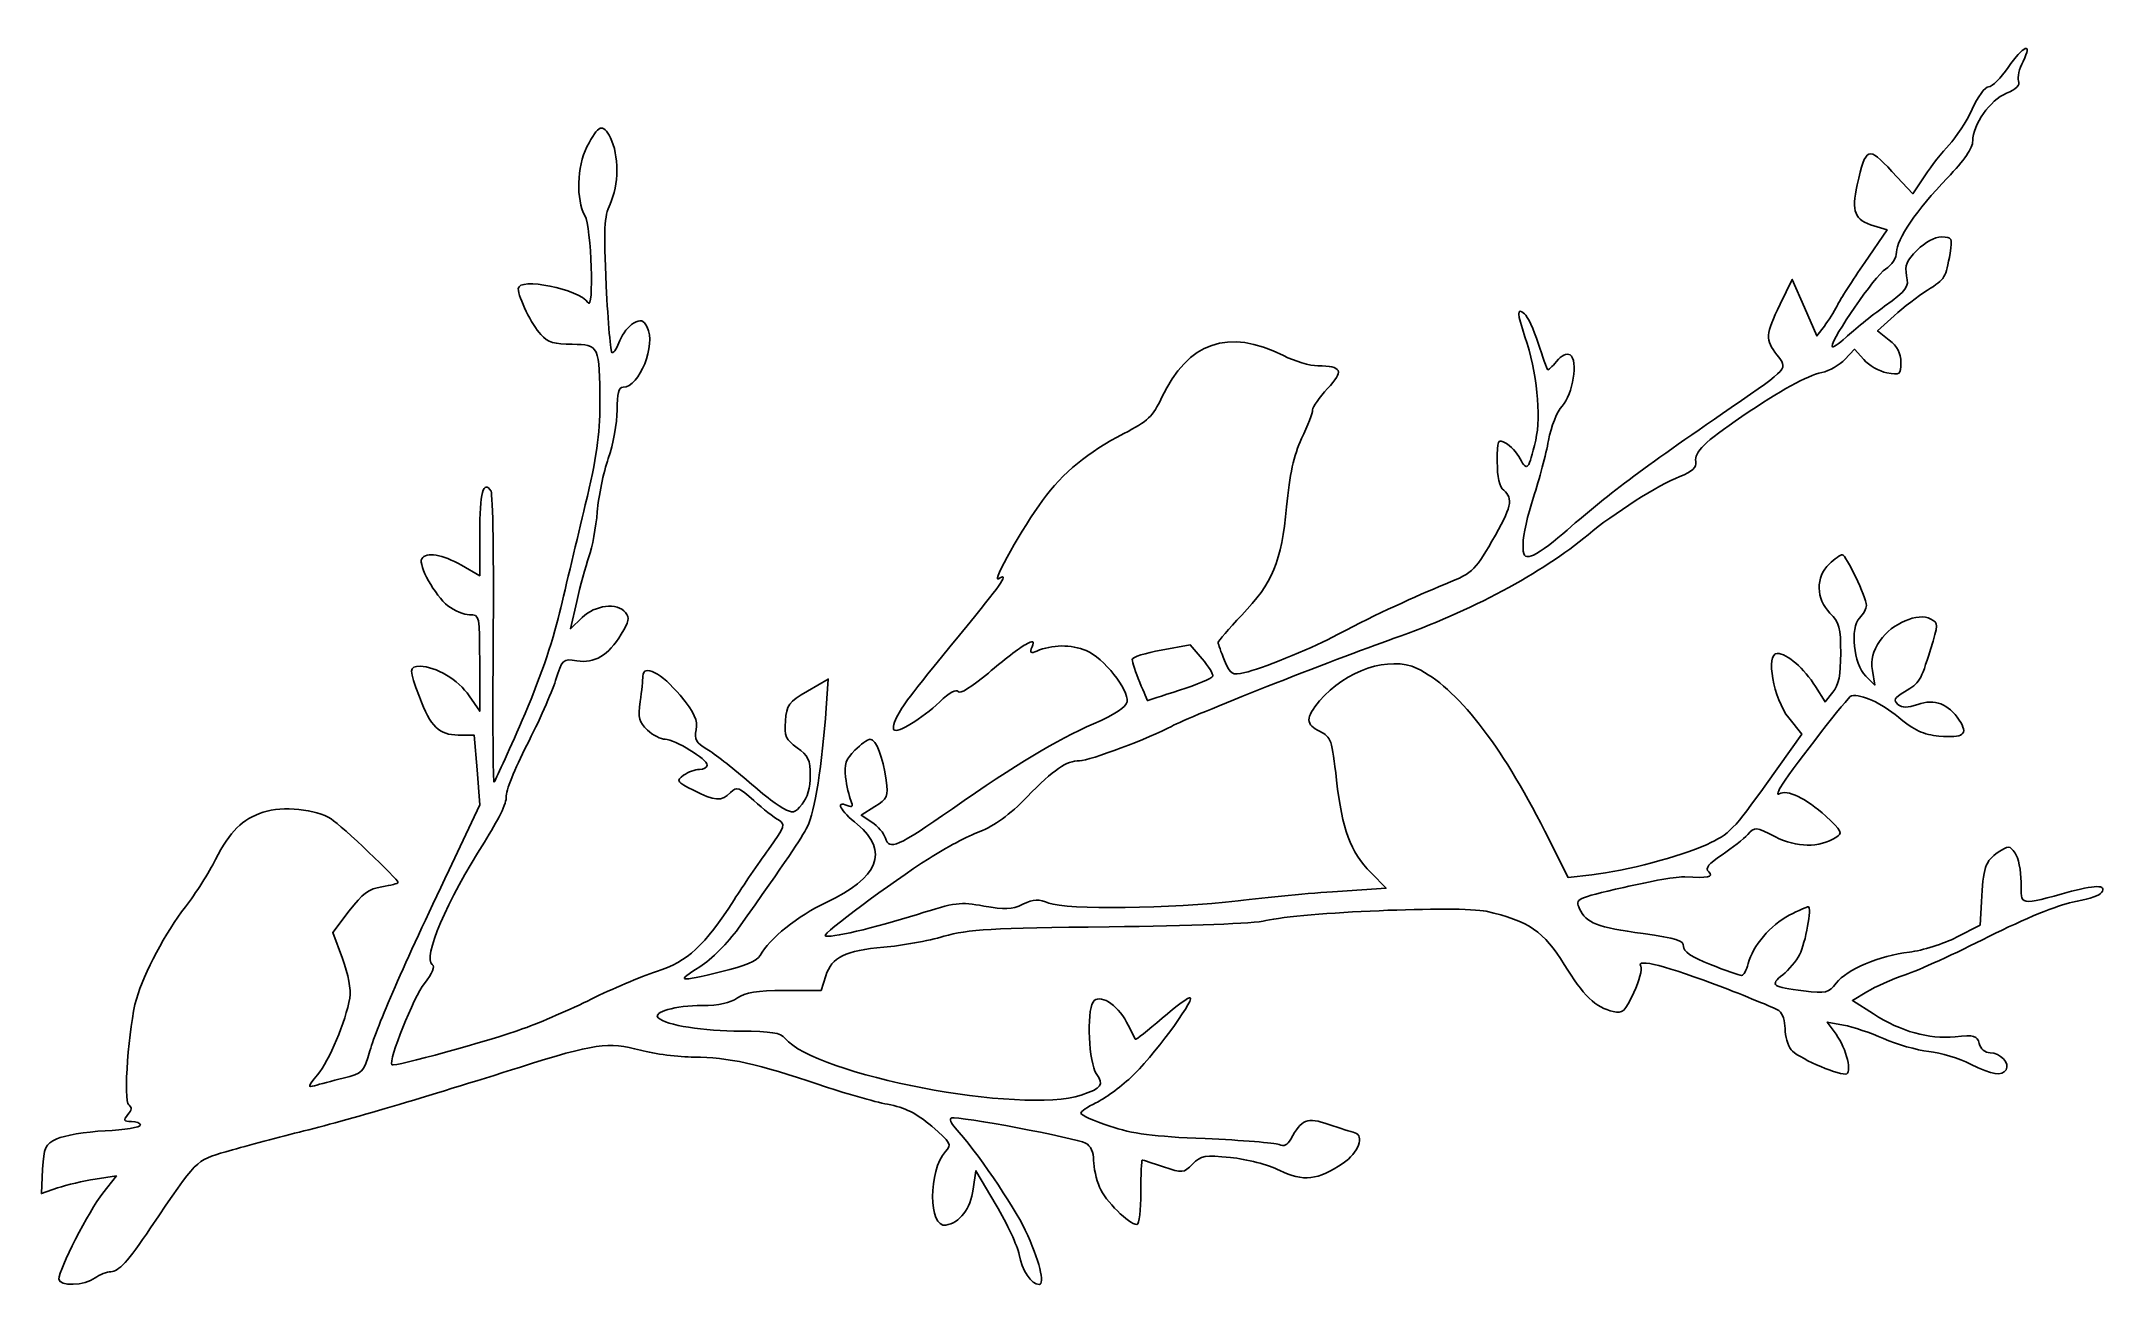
# Model space of a CAD drawing. Extents: x 11 to 138, y 9 to 86.
import ezdxf

# ---------------------------------------------------------------- set-up
doc = ezdxf.new("R2010")
doc.units = 0
doc.layers.get('0').update_dxf_attribs({"linetype": 'CONTINUOUS'})

msp = doc.modelspace()

# ---------------------------------------------------------------- linework, layer by layer
at = {"color": 7}
for points in [[(125.01503, 77.89654), (126.303627, 76.518981), (127.038023, 77.628728)], [(123.343233, 72.281684), (124.717117, 74.285101), (123.906722, 74.530643)], [(118.125941, 69.700717), (118.877136, 71.239832), (119.636342, 69.497128), (120.395548, 67.754421), (120.851668, 68.354885)], [(125.149621, 68.989123), (124.133695, 68.058411), (124.849332, 67.495491)], [(123.278538, 66.290658), (122.711893, 66.933823), (122.120829, 66.304665)], [(36.863409, 53.62167), (37.987888, 52.978741), (37.987888, 55.593618)], [(43.964415, 51.391907), (43.574832, 49.703466), (44.301569, 50.39972)], [(82.506415, 47.859688), (81.77643, 48.710154), (79.990492, 48.394117)], [(37.342585, 45.572786), (37.987888, 44.623138), (37.987888, 47.594975)], [(123.403119, 46.790234), (123.960538, 46.232818), (123.815176, 47.143043)], [(58.18428, 45.858864), (59.462964, 46.608349), (59.337903, 44.817268)], [(120.299948, 46.158073), (120.893557, 45.197596), (121.377181, 45.794848)], [(117.285421, 40.1559), (119.456912, 43.217682), (118.659074, 44.210483)], [(36.103412, 34.853761), (38.006356, 38.852171), (37.826789, 41.005323), (37.647224, 43.158476), (36.667937, 43.158476)], [(62.342175, 38.747115), (61.501417, 38.214784), (62.160002, 37.783262)], [(103.623189, 37.237292), (105.059763, 34.382218), (106.514971, 34.546947)], [(90.85435, 33.522944), (93.846851, 33.710809), (92.917788, 34.66433)], [(29.94629, 32.313557), (28.930036, 30.980957), (29.524116, 29.392401)], [(129.004557, 30.696913), (130.459766, 31.44103), (130.528354, 32.867986)], [(59.311863, 28.313102), (59.021395, 27.415778), (56.772874, 27.415778)], [(123.475496, 27.33907), (122.576643, 26.792076), (123.872371, 25.970185)], [(122.039758, 25.277202), (121.028082, 25.462693), (121.573123, 24.719444)], [(11.980167, 15.246451), (10.975574, 14.901405), (11.054126, 16.393769)], [(14.764687, 14.923982), (15.602763, 15.98214), (14.293763, 15.786817)], [(69.811778, 14.193687), (68.564572, 16.303268), (68.40424, 15.16675)]]:
    msp.add_lwpolyline(points, dxfattribs=at)
for points in [[(81.105703, 45.912341)], [(12.058722, 9.630003)]]:
    msp.add_lwpolyline(points, close=True, dxfattribs=at)
for points in [[(132.179555, 84.301183), (133.110743, 85.654618), (133.731241, 85.907923), (133.093248, 84.674177)], [(130.972883, 83.110558), (131.186007, 83.110558), (131.729012, 83.646339), (132.179555, 84.301183)], [(133.093248, 84.674177), (132.860701, 84.22448), (132.737368, 83.682118), (132.819177, 83.468927)], [(129.952634, 81.721495), (130.300645, 82.48548), (130.759758, 83.110558), (130.972883, 83.110558)], [(132.819177, 83.468927), (132.919264, 83.208105), (132.674426, 82.958676), (132.070705, 82.706426)], [(128.546154, 79.535454), (128.971707, 79.973793), (129.604622, 80.957511), (129.952634, 81.721495)], [(132.070705, 82.706426), (131.067815, 82.287392), (129.996742, 80.772005), (129.996742, 79.772121)], [(44.598691, 79.39898), (45.307049, 80.787479), (45.565573, 80.887188), (46.046411, 79.957348)], [(44.47018, 75.173059), (43.918447, 76.138214), (43.980775, 78.187764), (44.598691, 79.39898)], [(46.046411, 79.957348), (46.577626, 78.930091), (46.567161, 77.014646), (46.024107, 75.875858)], [(122.87763, 77.064737), (123.408308, 79.418476), (123.54252, 79.470707), (125.01503, 77.89654)], [(127.038023, 77.628728), (127.441941, 78.23909), (128.1206, 79.097116), (128.546154, 79.535454)], [(129.996742, 79.772121), (129.996742, 79.332064), (129.481892, 78.58066), (128.429835, 77.485277)], [(123.906722, 74.530643), (122.710932, 74.892953), (122.503271, 75.404315), (122.87763, 77.064737)], [(128.429835, 77.485277), (126.54135, 75.51902), (125.300388, 73.704394), (125.300388, 72.909168)], [(44.655293, 69.804984), (45.049816, 69.184187), (44.867245, 74.478464), (44.47018, 75.173059)], [(46.024107, 75.875858), (45.655055, 75.10195), (45.621292, 74.383664), (45.787381, 70.839798)], [(125.300388, 72.909168), (125.300388, 72.57131), (125.011042, 72.133915), (124.616557, 71.875438)], [(125.923675, 71.461305), (125.797246, 72.093452), (125.920235, 72.394024), (126.571999, 73.04579)], [(126.571999, 73.04579), (127.059087, 73.53288), (127.650007, 73.850142), (128.07015, 73.850142)], [(128.599054, 72.857955), (128.346113, 71.335979), (128.306597, 71.271418), (127.200813, 70.573368)], [(128.07015, 73.850142), (128.7248, 73.850142), (128.754645, 73.794154), (128.599054, 72.857955)], [(40.369138, 70.666644), (40.369138, 71.396802), (44.123311, 70.642091), (44.655293, 69.804984)], [(124.616557, 71.875438), (123.961631, 71.446313), (121.331747, 67.63711), (121.331672, 67.11751)], [(121.638568, 69.616809), (121.820498, 69.980612), (122.587597, 71.179804), (123.343233, 72.281684)], [(124.565566, 69.582572), (125.945307, 70.583658), (126.065854, 70.750417), (125.923675, 71.461305)], [(41.750803, 67.834484), (41.200427, 68.420332), (40.369138, 70.124323), (40.369138, 70.666644)], [(45.787381, 70.839798), (45.893929, 68.566427), (46.061524, 66.706393), (46.159822, 66.706393)], [(127.200813, 70.573368), (126.631417, 70.213924), (125.708378, 69.501012), (125.149621, 68.989123)], [(102.4016, 67.707828), (101.910496, 69.155707), (101.902398, 69.512177), (102.369408, 69.124592)], [(102.369408, 69.124592), (102.563202, 68.963757), (102.946266, 68.145507), (103.22066, 67.306259)], [(117.927766, 66.588796), (117.199148, 67.515084), (117.220148, 67.84485), (118.125941, 69.700717)], [(120.851668, 68.354885), (121.102535, 68.685143), (121.45664, 69.253007), (121.638568, 69.616809)], [(122.191534, 67.675572), (122.664477, 68.120194), (123.73279, 68.978343), (124.565566, 69.582572)], [(43.691691, 67.235559), (42.602052, 67.235559), (42.195647, 67.360969), (41.750803, 67.834484)], [(46.627928, 67.473063), (46.787088, 67.894732), (47.165382, 68.372495), (47.468576, 68.534762)], [(48.306823, 68.293549), (48.87586, 67.230289), (47.824578, 64.589726), (46.832226, 64.589726)], [(47.468576, 68.534762), (47.927572, 68.780409), (48.067868, 68.740039), (48.306823, 68.293549)], [(80.012778, 63.936322), (81.635804, 67.390497), (84.110364, 68.247816), (87.522323, 66.538025)], [(103.063236, 61.333361), (103.415695, 62.836166), (103.134237, 65.547864), (102.4016, 67.707828)], [(121.331672, 67.11751), (121.331654, 66.979824), (121.718591, 67.23095), (122.191534, 67.675572)], [(45.39261, 63.5665), (45.387371, 67.164805), (45.354563, 67.235559), (43.691691, 67.235559)], [(46.159822, 66.706393), (46.258118, 66.706393), (46.468766, 67.051394), (46.627928, 67.473063)], [(87.522323, 66.538025), (88.208707, 66.194064), (89.161207, 65.91082), (89.638989, 65.908592)], [(103.22066, 67.306259), (103.495052, 66.467008), (103.750234, 65.733718), (103.787731, 65.676724)], [(104.348838, 66.181843), (104.659414, 66.565386), (104.966796, 66.713317), (105.179728, 66.581719)], [(105.179728, 66.581719), (105.69249, 66.264814), (105.365709, 64.147218), (104.693646, 63.431843)], [(115.11393, 63.343314), (118.70213, 65.81517), (118.615185, 65.714885), (117.927766, 66.588796)], [(122.120829, 66.304665), (121.795746, 65.95863), (121.157767, 65.59537), (120.703099, 65.497422)], [(124.705076, 65.482412), (124.232133, 65.573206), (123.59019, 65.936918), (123.278538, 66.290658)], [(124.849332, 67.495491), (125.347883, 67.103331), (125.564971, 66.687578), (125.564971, 66.12495)], [(89.638989, 65.908592), (91.131292, 65.901634), (91.263555, 65.593823), (90.240361, 64.509041)], [(103.787731, 65.676724), (103.825228, 65.619728), (104.077728, 65.847031), (104.348838, 66.181843)], [(120.703099, 65.497422), (119.745149, 65.291055), (118.202752, 64.442393), (115.775388, 62.786085)], [(125.564971, 66.12495), (125.564971, 65.356317), (125.523464, 65.3253), (124.705076, 65.482412)], [(46.832226, 64.589726), (46.552173, 64.589726), (46.454555, 64.2243), (46.454555, 63.175938)], [(77.67546, 61.731329), (79.162918, 62.501338), (79.478333, 62.798897), (80.012778, 63.936322)], [(90.240361, 64.509041), (89.732543, 63.970659), (89.315891, 63.381612), (89.31447, 63.20005)], [(44.497503, 57.348792), (45.19263, 60.240989), (45.395404, 61.64952), (45.39261, 63.5665)], [(46.454555, 63.175938), (46.454555, 62.398354), (46.210797, 61.058901), (45.912873, 60.199376)], [(89.31447, 63.20005), (89.313147, 63.018487), (89.010188, 62.221801), (88.641447, 61.429635)], [(104.693646, 63.431843), (104.374378, 63.091997), (104.013148, 62.182587), (103.852729, 61.314804)], [(104.729259, 55.556404), (107.577432, 58.044011), (109.341264, 59.366616), (115.11393, 63.343314)], [(115.775388, 62.786085), (113.443232, 61.194741), (112.83656, 60.604471), (112.92351, 60.011299)], [(72.671175, 57.616378), (73.944573, 59.331886), (75.481196, 60.595428), (77.67546, 61.731329)], [(88.641447, 61.429635), (88.158256, 60.391609), (87.897491, 59.21347), (87.707795, 57.211415)], [(100.694138, 60.001224), (100.694138, 61.346834), (100.725803, 61.416398), (101.218341, 61.152799)], [(101.218341, 61.152799), (101.506652, 60.9985), (101.905837, 60.560596), (102.10542, 60.179675)], [(102.10542, 60.179675), (102.529719, 59.369875), (102.631475, 59.492441), (103.063236, 61.333361)], [(103.852729, 61.314804), (103.698059, 60.478104), (103.281287, 58.904468), (102.926573, 57.81783)], [(45.912873, 60.199376), (45.614947, 59.33985), (45.308906, 57.862695), (45.232783, 56.916809)], [(101.091013, 58.239726), (100.827684, 58.458269), (100.694138, 59.051007), (100.694138, 60.001224)], [(112.92351, 60.011299), (112.977811, 59.640864), (112.71812, 59.397495), (111.93893, 59.088602)], [(37.987888, 55.593618), (37.987888, 58.063331), (38.221925, 58.93131), (38.685565, 58.181121)], [(111.93893, 59.088602), (110.627573, 58.568738), (107.820772, 56.786079), (106.293986, 55.503371)], [(38.685565, 58.181121), (38.798357, 57.998619), (38.860053, 53.863116), (38.822667, 48.99111)], [(42.910604, 50.680162), (43.289104, 52.291308), (44.003209, 55.292191), (44.497503, 57.348792)], [(69.954328, 52.786013), (69.508217, 52.510301), (71.469896, 55.998031), (72.671175, 57.616378)], [(100.363409, 55.105062), (101.579794, 57.202798), (101.702656, 57.732107), (101.091013, 58.239726)], [(102.926573, 57.81783), (102.57186, 56.731194), (102.281638, 55.440233), (102.281638, 54.949029)], [(45.232783, 56.916809), (45.15666, 55.970924), (44.927793, 54.720768), (44.724188, 54.138684)], [(87.707795, 57.211415), (87.386041, 53.815602), (86.860086, 52.545255), (84.944344, 50.536798)], [(106.293986, 55.503371), (103.488241, 53.146164), (99.019871, 50.758749), (94.344138, 49.118658)], [(97.122263, 52.302434), (99.224449, 53.159922), (99.246621, 53.179094), (100.363409, 55.105062)], [(102.281638, 54.949029), (102.281638, 54.191008), (102.360397, 54.076529), (102.802386, 54.192112)], [(102.802386, 54.192112), (103.0888, 54.26701), (103.95589, 54.880941), (104.729259, 55.556404)], [(36.031813, 51.120987), (35.230009, 51.751685), (34.184294, 53.631462), (34.421622, 54.015468)], [(34.421622, 54.015468), (34.691952, 54.452875), (35.691617, 54.291653), (36.863409, 53.62167)], [(44.724188, 54.138684), (44.520586, 53.556601), (44.178686, 52.320552), (43.964415, 51.391907)], [(121.199346, 50.675048), (120.327952, 51.546443), (120.305912, 52.902472), (121.150253, 53.69569)], [(121.150253, 53.69569), (121.487054, 54.012097), (121.849719, 54.270976), (121.956176, 54.270976)], [(121.956176, 54.270976), (122.188883, 54.270976), (123.44205, 51.639565), (123.44572, 51.143223)], [(68.216534, 50.122659), (70.18854, 52.532695), (70.62379, 53.199766), (69.954328, 52.786013)], [(90.50768, 49.170167), (92.819588, 50.388941), (95.233207, 51.531885), (97.122263, 52.302434)], [(37.362111, 50.566809), (37.017934, 50.566809), (36.419301, 50.81619), (36.031813, 51.120987)], [(44.301569, 50.39972), (45.117919, 51.181836), (46.455767, 51.335247), (46.977522, 50.706573)], [(123.44572, 51.143223), (123.447043, 50.950929), (123.256635, 50.601928), (123.022376, 50.367666)], [(37.987888, 47.594975), (37.987888, 50.543357), (37.98294, 50.566809), (37.362111, 50.566809)], [(40.608583, 44.065579), (41.602096, 46.334283), (42.486945, 48.876789), (42.910604, 50.680162)], [(46.977522, 50.706573), (47.237769, 50.392991), (47.186731, 50.132763), (46.715405, 49.370144)], [(63.754315, 44.390659), (64.162895, 45.148661), (64.482268, 45.558916), (68.216534, 50.122659)], [(84.944344, 50.536798), (84.147877, 49.701786), (83.496221, 48.946398), (83.496221, 48.858162)], [(121.860805, 48.202845), (121.860805, 49.781529), (121.776035, 50.098362), (121.199346, 50.675048)], [(123.022376, 50.367666), (122.417806, 49.763095), (122.654536, 47.53882), (123.403119, 46.790234)], [(124.296337, 48.979309), (125.017826, 50.045723), (126.620164, 50.728708), (127.409493, 50.306274)], [(127.409493, 50.306274), (127.87784, 50.055621), (127.877192, 49.99414), (127.389729, 48.42791)], [(38.822667, 48.99111), (38.785281, 44.119107), (38.808697, 40.188592), (38.874721, 40.256635)], [(46.715405, 49.370144), (45.909907, 48.06682), (45.056772, 47.55637), (43.976867, 47.731614)], [(71.610014, 48.725452), (71.285865, 48.551973), (70.261623, 47.766131), (69.33392, 46.979136)], [(72.023965, 48.583755), (72.17754, 48.983964), (72.126007, 49.001603), (71.610014, 48.725452)], [(72.314575, 48.32871), (71.945796, 48.168806), (71.885156, 48.222024), (72.023965, 48.583755)], [(75.362517, 48.361608), (74.430543, 48.751011), (73.259355, 48.738369), (72.314575, 48.32871)], [(94.344138, 49.118658), (90.623067, 47.813428), (81.733541, 44.298465), (80.62414, 43.693696)], [(83.496221, 48.858162), (83.496221, 48.769924), (83.67287, 48.274949), (83.888776, 47.758215)], [(85.145547, 47.006214), (86.049064, 47.202254), (89.143832, 48.451185), (90.50768, 49.170167)], [(123.815176, 47.143043), (123.70566, 47.82883), (123.824304, 48.281606), (124.296337, 48.979309)], [(127.389729, 48.42791), (126.770956, 46.439783), (126.747254, 46.401075), (125.793614, 45.821132)], [(34.269582, 45.512874), (33.622297, 47.216391), (33.62606, 47.391809), (34.309881, 47.391809)], [(34.309881, 47.391809), (35.279592, 47.391809), (36.675444, 46.554575), (37.342585, 45.572786)], [(43.976867, 47.731614), (43.114899, 47.871491), (43.088134, 47.846514), (42.666245, 46.50863)], [(48.042055, 46.785681), (48.042055, 47.572779), (49.233373, 46.959348), (50.336122, 45.60443)], [(77.885004, 45.210799), (78.004178, 45.955614), (76.437598, 47.912409), (75.362517, 48.361608)], [(79.990492, 48.394117), (79.008227, 48.220297), (78.204555, 47.954684), (78.204555, 47.803869)], [(78.204555, 47.803869), (78.204555, 47.653056), (78.412914, 47.02284), (78.667576, 46.403395)], [(83.158605, 46.775836), (83.201391, 46.904196), (82.907907, 47.391931), (82.506415, 47.859688)], [(83.888776, 47.758215), (84.255115, 46.881444), (84.339046, 46.831224), (85.145547, 47.006214)], [(89.741817, 45.260032), (91.337283, 47.156137), (94.067027, 48.063825), (95.759098, 47.260883)], [(95.759098, 47.260883), (98.16215, 46.120561), (100.925979, 42.597776), (103.623189, 37.237292)], [(118.659074, 44.210483), (117.715014, 45.385241), (117.216653, 48.185559), (117.95165, 48.185559)], [(117.95165, 48.185559), (118.541091, 48.185559), (119.625578, 47.249231), (120.299948, 46.158073)], [(121.377181, 45.794848), (121.740335, 46.243325), (121.860805, 46.843159), (121.860805, 48.202845)], [(42.666245, 46.50863), (42.429369, 45.757452), (41.630264, 43.968548), (40.890455, 42.533292)], [(47.879124, 45.21863), (47.968736, 45.872416), (48.042055, 46.577589), (48.042055, 46.785681)], [(67.47148, 45.832543), (67.36338, 46.007451), (66.925698, 45.765302), (66.334016, 45.20324)], [(69.33392, 46.979136), (68.309688, 46.110252), (67.578176, 45.659905), (67.47148, 45.832543)], [(78.667576, 46.403395), (78.922237, 45.783947), (79.130596, 45.278275), (79.130596, 45.279678)], [(79.130596, 45.279678), (79.130596, 45.281001), (80.019395, 45.56578), (81.105703, 45.912341)], [(81.105703, 45.912341), (82.192013, 46.258901), (83.115819, 46.647476), (83.158605, 46.775836)], [(36.667937, 43.158476), (35.482781, 43.158476), (34.974646, 43.657298), (34.269582, 45.512874)], [(48.325889, 43.461911), (47.802908, 43.949141), (47.739369, 44.19899), (47.879124, 45.21863)], [(50.336122, 45.60443), (51.239028, 44.495048), (51.438659, 44.067111), (51.323542, 43.487763)], [(56.8256, 44.029514), (56.898204, 45.009594), (57.023751, 45.178633), (58.18428, 45.858864)], [(59.337903, 44.817268), (59.09696, 41.366559), (58.627529, 38.373767), (58.194668, 37.528746)], [(66.334016, 45.20324), (65.225816, 44.150515), (63.742406, 43.244931), (63.508811, 43.478527)], [(75.823305, 43.85273), (77.126182, 44.427106), (77.834236, 44.89351), (77.885004, 45.210799)], [(89.773702, 43.370841), (88.872965, 43.802551), (88.865935, 44.219106), (89.741817, 45.260032)], [(122.516053, 45.581253), (122.343863, 45.556117), (119.041225, 41.313867), (118.269078, 40.126012)], [(125.416265, 44.257233), (124.347748, 45.140203), (123.171855, 45.677029), (122.516053, 45.581253)], [(125.793614, 45.821132), (125.160902, 45.436356), (125.087457, 45.297071), (125.386441, 45.048937)], [(125.386441, 45.048937), (125.658271, 44.823338), (125.968715, 44.822015), (126.604763, 45.043751)], [(126.604763, 45.043751), (127.645769, 45.406649), (128.50685, 45.083161), (129.162186, 44.082991)], [(38.874721, 40.256635), (38.940735, 40.32468), (39.720975, 42.038704), (40.608583, 44.065579)], [(49.420119, 42.893893), (49.153625, 42.893893), (48.661222, 43.149501), (48.325889, 43.461911)], [(51.323542, 43.487763), (51.203437, 42.883328), (51.315631, 42.68139), (51.992779, 42.283105)], [(57.553204, 42.37459), (56.846073, 42.87811), (56.755557, 43.083993), (56.8256, 44.029514)], [(63.508811, 43.478527), (63.420842, 43.566493), (63.531327, 43.976954), (63.754315, 44.390659)], [(67.114933, 38.615035), (71.094116, 41.385326), (73.475958, 42.817899), (75.823305, 43.85273)], [(80.62414, 43.693696), (79.311566, 42.978178), (75.551408, 41.570976), (74.95205, 41.570976)], [(90.790929, 40.379841), (90.51217, 42.87111), (90.45293, 43.045295), (89.773702, 43.370841)], [(127.912228, 43.093944), (126.970785, 43.180593), (126.393625, 43.449589), (125.416265, 44.257233)], [(129.162186, 44.082991), (129.743428, 43.195907), (129.437186, 42.953591), (127.912228, 43.093944)], [(40.890455, 42.533292), (40.150645, 41.098033), (39.579365, 39.66414), (39.620941, 39.34686)], [(52.010805, 41.303075), (52.010805, 41.665959), (50.011084, 42.893893), (49.420119, 42.893893)], [(51.992779, 42.283105), (52.440221, 42.019929), (53.535355, 41.168783), (54.426411, 40.391667)], [(58.360805, 40.65623), (58.360805, 41.628928), (58.240298, 41.885336), (57.553204, 42.37459)], [(60.540524, 40.564398), (60.447222, 41.351618), (60.556346, 41.673918), (61.100486, 42.218044)], [(61.100486, 42.218044), (61.472202, 42.58976), (61.903756, 42.893893), (62.059495, 42.893893)], [(62.059495, 42.893893), (62.415716, 42.893893), (62.836793, 41.804812), (63.032434, 40.377459)], [(50.554356, 40.676745), (50.828945, 40.87753), (51.268979, 41.041809), (51.532208, 41.041809)], [(51.532208, 41.041809), (51.795437, 41.041809), (52.010805, 41.159377), (52.010805, 41.303075)], [(74.95205, 41.570976), (74.13874, 41.570976), (73.382399, 41.049496), (71.722263, 39.344111)], [(51.154703, 39.750704), (50.122982, 40.277047), (50.085919, 40.334216), (50.554356, 40.676745)], [(53.453361, 39.611747), (52.895058, 39.053445), (52.471217, 39.079067), (51.154703, 39.750704)], [(54.891231, 39.116005), (53.961353, 39.956094), (53.839663, 39.998049), (53.453361, 39.611747)], [(54.426411, 40.391667), (55.317464, 39.614549), (56.341891, 38.820646), (56.70291, 38.627434)], [(57.860057, 38.894536), (58.178668, 39.288006), (58.360805, 39.928781), (58.360805, 40.65623)], [(60.860985, 39.12058), (60.748471, 39.376892), (60.604265, 40.026609), (60.540524, 40.564398)], [(63.032434, 40.377459), (63.171697, 39.36142), (63.120164, 39.239703), (62.342175, 38.747115)], [(92.917788, 34.66433), (91.625904, 35.990226), (91.134274, 37.31138), (90.790929, 40.379841)], [(113.621542, 36.420293), (114.984302, 37.035587), (115.302543, 37.360058), (117.285421, 40.1559)], [(118.269078, 40.126012), (117.988956, 39.695078), (117.898603, 39.428039), (118.068291, 39.532592)], [(118.068291, 39.532592), (118.551256, 39.830169), (119.742588, 39.258563), (120.940211, 38.154631)], [(21.715649, 35.485559), (22.594637, 37.228391), (23.342564, 37.972262), (24.64964, 38.403636)], [(24.64964, 38.403636), (25.830965, 38.793507), (27.924014, 38.587897), (28.832323, 37.992751)], [(39.620941, 39.34686), (39.665849, 39.004169), (39.119744, 37.870818), (38.275683, 36.555003)], [(56.397099, 37.924018), (56.127589, 38.074843), (55.449949, 38.611239), (54.891231, 39.116005)], [(56.70291, 38.627434), (57.294687, 38.310722), (57.408609, 38.337019), (57.860057, 38.894536)], [(61.271221, 37.634455), (60.187573, 38.530726), (59.878182, 39.110195), (60.639222, 38.818159)], [(60.639222, 38.818159), (60.969073, 38.691582), (61.019259, 38.760024), (60.860985, 39.12058)], [(62.992286, 36.804468), (63.236573, 36.03479), (63.70289, 36.239585), (67.114933, 38.615035)], [(71.722263, 39.344111), (70.638297, 38.230598), (69.71515, 37.555308), (68.811846, 37.215112)], [(28.832323, 37.992751), (29.494633, 37.558789), (32.960805, 34.265804), (32.960805, 34.070549)], [(58.194668, 37.528746), (57.792178, 36.743008), (56.927657, 35.469804), (53.930703, 31.249075)], [(55.778768, 36.104655), (56.807428, 37.5387), (56.851883, 37.669507), (56.397099, 37.924018)], [(59.335138, 32.835845), (62.572487, 34.35246), (63.239761, 36.006304), (61.271221, 37.634455)], [(62.160002, 37.783262), (62.522224, 37.545925), (62.896753, 37.105468), (62.992286, 36.804468)], [(68.811846, 37.215112), (68.084242, 36.941088), (66.674254, 36.195439), (65.678539, 35.558116)], [(116.132012, 37.028591), (115.885225, 36.755893), (115.174435, 36.195714), (114.552481, 35.783748)], [(117.831701, 36.884221), (116.612104, 37.508341), (116.569461, 37.511964), (116.132012, 37.028591)], [(120.940211, 38.154631), (121.936171, 37.236588), (121.99293, 37.117636), (121.563096, 36.849201)], [(38.275683, 36.555003), (35.986236, 32.985956), (34.453851, 29.388686), (35.062657, 29.012425)], [(53.671343, 33.011168), (54.220835, 33.862759), (55.169176, 35.25483), (55.778768, 36.104655)], [(106.514971, 34.546947), (108.647473, 34.788345), (111.914546, 35.649572), (113.621542, 36.420293)], [(114.552481, 35.783748), (113.701407, 35.220021), (113.496799, 34.959578), (113.725399, 34.730978)], [(121.563096, 36.849201), (120.529681, 36.203821), (119.1357, 36.216905), (117.831701, 36.884221)], [(130.528354, 32.867986), (130.628575, 34.953083), (130.787764, 35.42824), (131.554376, 35.930546)], [(131.554376, 35.930546), (132.210225, 36.360275), (132.26143, 36.357981), (132.608508, 35.883323)], [(132.608508, 35.883323), (132.809149, 35.608932), (132.973307, 34.79836), (132.973307, 34.082053)], [(19.854112, 32.575143), (20.474298, 33.375507), (21.311987, 34.685195), (21.715649, 35.485559)], [(31.227358, 23.703785), (31.681002, 25.264266), (33.283406, 28.928454), (36.103412, 34.853761)], [(65.678539, 35.558116), (63.326552, 34.05269), (59.127186, 30.926815), (59.26782, 30.786181)], [(112.252101, 34.420985), (111.842259, 34.448385), (110.15168, 34.155645), (108.495256, 33.770448)], [(113.725399, 34.730978), (114.053601, 34.402776), (113.684886, 34.325192), (112.252101, 34.420985)], [(31.961675, 33.805924), (31.158286, 33.677458), (30.763448, 33.385085), (29.94629, 32.313557)], [(32.960805, 34.070549), (32.960805, 34.012878), (32.511196, 33.893797), (31.961675, 33.805924)], [(84.723004, 32.947988), (86.449368, 33.160888), (89.208472, 33.419616), (90.85435, 33.522944)], [(108.495256, 33.770448), (105.528726, 33.080595), (105.487782, 33.060873), (105.763917, 32.454818)], [(132.973307, 34.082053), (132.973307, 32.596857), (132.780873, 32.63124), (136.088165, 33.525502)], [(136.088165, 33.525502), (137.69322, 33.959496), (138.371458, 33.898721), (137.841164, 33.368427)], [(137.841164, 33.368427), (137.700232, 33.227494), (136.934263, 32.996068), (136.13901, 32.854149)], [(16.835555, 26.886601), (17.318628, 28.532524), (18.615793, 30.977059), (19.854112, 32.575143)], [(48.882025, 28.583869), (50.8288, 29.224967), (51.818797, 30.140132), (53.671343, 33.011168)], [(55.267556, 29.571889), (55.8219, 30.59648), (57.599077, 32.022545), (59.335138, 32.835845)], [(59.26782, 30.786181), (59.453809, 30.600192), (62.339265, 31.268175), (64.975388, 32.107484)], [(64.975388, 32.107484), (67.300708, 32.847833), (67.606082, 32.886004), (69.05339, 32.617201)], [(69.05339, 32.617201), (70.340265, 32.378195), (70.76689, 32.397367), (71.457852, 32.725249)], [(71.457852, 32.725249), (72.14425, 33.050967), (72.43876, 33.065148), (73.068394, 32.802798)], [(73.068394, 32.802798), (74.109977, 32.3688), (80.691284, 32.450789), (84.723004, 32.947988)], [(100.002578, 32.294179), (98.411996, 32.650136), (88.542222, 32.231867), (86.439031, 31.719374)], [(104.822599, 29.020098), (103.605483, 31.035898), (102.61315, 31.709958), (100.002578, 32.294179)], [(105.763917, 32.454818), (106.162885, 31.579185), (106.842216, 31.313289), (109.689974, 30.918137)], [(116.164183, 29.069424), (116.437796, 30.165847), (117.533923, 31.458339), (118.690594, 32.048429)], [(118.690594, 32.048429), (119.25845, 32.338126), (119.783834, 32.575153), (119.858113, 32.575153)], [(119.858113, 32.575153), (120.09851, 32.575153), (119.694206, 30.347306), (119.32217, 29.621954)], [(136.13901, 32.854149), (135.277662, 32.700434), (133.195557, 31.842649), (130.988932, 30.73242)], [(53.930703, 31.249075), (53.287276, 30.342909), (52.270604, 29.330383), (51.549453, 28.87753)], [(66.598273, 30.752111), (65.632928, 30.474796), (63.969146, 30.17439), (62.900978, 30.084543)], [(76.784732, 31.338837), (69.444754, 31.267003), (68.126269, 31.19106), (66.598273, 30.752111)], [(86.439031, 31.719374), (85.705939, 31.540738), (81.838562, 31.388301), (76.784732, 31.338837)], [(109.689974, 30.918137), (111.737516, 30.634025), (112.197176, 30.48835), (112.169326, 30.132393)], [(130.988932, 30.73242), (128.951641, 29.707388), (126.629922, 28.647628), (125.829557, 28.377396)], [(126.094141, 29.778164), (126.894505, 29.874213), (128.204193, 30.287651), (129.004557, 30.696913)], [(29.524116, 29.392401), (29.902473, 28.380685), (30.066697, 27.493193), (29.976368, 26.948347)], [(52.911391, 28.581765), (54.315127, 28.917667), (55.089705, 29.243166), (55.267556, 29.571889)], [(62.900978, 30.084543), (60.512145, 29.883611), (59.688677, 29.477182), (59.311863, 28.313102)], [(114.584766, 27.61098), (111.148106, 28.926356), (109.21796, 29.420669), (109.537532, 28.903589)], [(112.169326, 30.132393), (112.145673, 29.830014), (112.655863, 29.486961), (113.825756, 29.018622)], [(119.32217, 29.621954), (119.123508, 29.234619), (118.656939, 28.678563), (118.285353, 28.386275)], [(121.585974, 27.87182), (122.250729, 28.71692), (124.231882, 29.554678), (126.094141, 29.778164)], [(35.062657, 29.012425), (35.254105, 28.894103), (35.086152, 28.491725), (34.576949, 27.848809)], [(44.867055, 26.882651), (46.103982, 27.498455), (47.910718, 28.264006), (48.882025, 28.583869)], [(51.549453, 28.87753), (50.065435, 27.945628), (50.163749, 27.924276), (52.911391, 28.581765)], [(107.84726, 26.113544), (106.747609, 26.366819), (105.978187, 27.106195), (104.822599, 29.020098)], [(109.537532, 28.903589), (109.641283, 28.735718), (109.450135, 28.00549), (109.112759, 27.280862)], [(113.825756, 29.018622), (114.755597, 28.646382), (115.621276, 28.34182), (115.749491, 28.34182)], [(115.749491, 28.34182), (115.877705, 28.34182), (116.064316, 28.669242), (116.164183, 29.069424)], [(118.285353, 28.386275), (117.470751, 27.745507), (117.641312, 27.613261), (119.575495, 27.385933)], [(125.829557, 28.377396), (125.029193, 28.107164), (123.969865, 27.639918), (123.475496, 27.33907)], [(16.364424, 20.359584), (16.015831, 20.575024), (16.35265, 25.241239), (16.835555, 26.886601)], [(29.976368, 26.948347), (29.736828, 25.503455), (28.722968, 23.085391), (27.992901, 22.217756)], [(34.576949, 27.848809), (33.917334, 27.015977), (32.355732, 23.097067), (32.577379, 22.830798)], [(40.677055, 25.06549), (41.744627, 25.449123), (43.630128, 26.266844), (44.867055, 26.882651)], [(53.870164, 26.952758), (53.431347, 26.642168), (52.718406, 26.489737), (51.704576, 26.489737)], [(56.772874, 27.415778), (55.057024, 27.415778), (54.369372, 27.30609), (53.870164, 26.952758)], [(75.785194, 26.701713), (76.138974, 27.25946), (77.287702, 26.571866), (77.848926, 25.466426)], [(81.779869, 26.971368), (82.008903, 26.742337), (79.386562, 23.226683), (78.112681, 22.054939)], [(80.045137, 25.707491), (80.927189, 26.474674), (81.707818, 27.04342), (81.779869, 26.971368)], [(109.112759, 27.280862), (108.571594, 26.118524), (108.422548, 25.981044), (107.84726, 26.113544)], [(118.090495, 26.145765), (117.908594, 26.283261), (116.331016, 26.942605), (114.584766, 27.61098)], [(119.575495, 27.385933), (120.953086, 27.224024), (121.105369, 27.260828), (121.585974, 27.87182)], [(51.704576, 26.489737), (50.064607, 26.489737), (48.600879, 26.075656), (48.99116, 25.722128)], [(48.99116, 25.722128), (49.486526, 25.273407), (51.790267, 24.902237), (54.07995, 24.902237)], [(75.986219, 22.292979), (75.5259, 22.950175), (75.383705, 26.068742), (75.785194, 26.701713)], [(78.389128, 24.408985), (78.417883, 24.355978), (79.163085, 24.940305), (80.045137, 25.707491)], [(118.429638, 25.068279), (118.425008, 25.523402), (118.272396, 26.008272), (118.090495, 26.145765)], [(123.872371, 25.970185), (125.602513, 24.872738), (127.261578, 24.410384), (128.903338, 24.568137)], [(32.577379, 22.830798), (32.695856, 22.688468), (38.579785, 24.311838), (40.677055, 25.06549)], [(47.899217, 23.732135), (45.903441, 24.26041), (45.061251, 24.142528), (40.50144, 22.69667)], [(54.07995, 24.902237), (55.966019, 24.902237), (56.517342, 24.81298), (56.807058, 24.460729)], [(56.807058, 24.460729), (58.663657, 22.203368), (71.437415, 19.759702), (75.056222, 20.969597)], [(77.848926, 25.466426), (78.117282, 24.937842), (78.360376, 24.461991), (78.389128, 24.408985)], [(118.801049, 23.762015), (118.6014, 24.025333), (118.434268, 24.613153), (118.429638, 25.068279)], [(121.573123, 24.719444), (122.22136, 23.835474), (122.598445, 22.256403), (122.161303, 22.256403)], [(124.506641, 24.45008), (123.706276, 24.802976), (122.59618, 25.175181), (122.039758, 25.277202)], [(127.284766, 23.656174), (126.557162, 23.739925), (125.307005, 24.097184), (124.506641, 24.45008)], [(128.903338, 24.568137), (130.107317, 24.683823), (130.265596, 24.638267), (130.396305, 24.138432)], [(29.576961, 22.008634), (30.781622, 22.303756), (30.836846, 22.360477), (31.227358, 23.703785)], [(51.206508, 23.309212), (50.254815, 23.312255), (48.766534, 23.502562), (47.899217, 23.732135)], [(58.889982, 21.619281), (55.167654, 22.886569), (53.27604, 23.302616), (51.206508, 23.309212)], [(122.161303, 22.256403), (121.502845, 22.256403), (119.139827, 23.315187), (118.801049, 23.762015)], [(129.855659, 22.880151), (129.169271, 23.223212), (128.01237, 23.572422), (127.284766, 23.656174)], [(130.396305, 24.138432), (130.482747, 23.807883), (130.755721, 23.57932), (131.064058, 23.57932)], [(131.064058, 23.57932), (131.680217, 23.57932), (132.297884, 22.926495), (132.054428, 22.532575)], [(40.50144, 22.69667), (34.595358, 20.823925), (29.867789, 19.432421), (26.875399, 18.686007)], [(27.992901, 22.217756), (27.39463, 21.506752), (27.370212, 21.414875), (27.815016, 21.54846)], [(27.815016, 21.54846), (28.098586, 21.633622), (28.89146, 21.840701), (29.576961, 22.008634)], [(75.056222, 20.969597), (76.327206, 21.394534), (76.4716, 21.600001), (75.986219, 22.292979)], [(78.112681, 22.054939), (77.438499, 21.434809), (76.468994, 20.728149), (75.958226, 20.484579)], [(132.054428, 22.532575), (131.792152, 22.108202), (131.218816, 22.198835), (129.855659, 22.880151)], [(63.123874, 20.401447), (62.323202, 20.55105), (60.417951, 21.099074), (58.889982, 21.619281)], [(65.848471, 19.04488), (64.897045, 19.858133), (64.215476, 20.197485), (63.123874, 20.401447)], [(75.958226, 20.484579), (75.447459, 20.241011), (75.029557, 19.954425), (75.029557, 19.847721)], [(14.902993, 18.766459), (16.10354, 18.83065), (17.085806, 18.987299), (17.085806, 19.114572)], [(16.524241, 19.345976), (16.043006, 19.345976), (16.012187, 19.405629), (16.30879, 19.763018)], [(16.30879, 19.763018), (16.553025, 20.0573), (16.5694, 20.232899), (16.364424, 20.359584)], [(17.085806, 19.114572), (17.085806, 19.241844), (16.833102, 19.345976), (16.524241, 19.345976)], [(67.074148, 19.560492), (66.925764, 19.511031), (67.025703, 19.232981), (67.296231, 18.9426)], [(75.321594, 18.008365), (74.73025, 18.324843), (67.467586, 19.691638), (67.074148, 19.560492)], [(75.029557, 19.847721), (75.029557, 19.741018), (75.833229, 19.383912), (76.815495, 19.054154)], [(87.972117, 18.2465), (88.640454, 19.495302), (88.954716, 19.617873), (90.31379, 19.159829)], [(90.31379, 19.159829), (91.002514, 18.92771), (91.723194, 18.696575), (91.915303, 18.646198)], [(11.054126, 16.393769), (11.125905, 17.757405), (11.201147, 17.919068), (11.926431, 18.267942)], [(11.926431, 18.267942), (12.362993, 18.477939), (13.702446, 18.702271), (14.902993, 18.766459)], [(26.875399, 18.686007), (25.347431, 18.304875), (23.310441, 17.761641), (22.348757, 17.478822)], [(66.695122, 17.493816), (67.087943, 17.927878), (67.029068, 18.035736), (65.848471, 19.04488)], [(67.296231, 18.9426), (68.518241, 17.630928), (70.905545, 14.14462), (71.603542, 12.652409)], [(75.823305, 16.94692), (75.823305, 17.454605), (75.642819, 17.836452), (75.321594, 18.008365)], [(76.815495, 19.054154), (78.222964, 18.58165), (79.470507, 18.418387), (82.702474, 18.283735)], [(82.702474, 18.283735), (84.958047, 18.189763), (87.002744, 18.023904), (87.246246, 17.91516)], [(87.246246, 17.91516), (87.552067, 17.778587), (87.776532, 17.88105), (87.972117, 18.2465)], [(91.915303, 18.646198), (92.536259, 18.48336), (92.120307, 17.396685), (91.200264, 16.778158)], [(22.348757, 17.478822), (20.469385, 16.926123), (20.584203, 17.042313), (17.704497, 12.779171)], [(66.708245, 12.949915), (65.63478, 12.770559), (65.624546, 16.310856), (66.695122, 17.493816)], [(76.184204, 15.290229), (75.985709, 15.765291), (75.823305, 16.510802), (75.823305, 16.94692)], [(78.81888, 16.964726), (78.772044, 16.964726), (78.733721, 16.071757), (78.733721, 14.980351)], [(80.12325, 16.549312), (79.452682, 16.777785), (78.865717, 16.964726), (78.81888, 16.964726)], [(81.923316, 16.714745), (81.360928, 16.152357), (81.303683, 16.147098), (80.12325, 16.549312)], [(84.25697, 17.122796), (82.677765, 17.27849), (82.446648, 17.238078), (81.923316, 16.714745)], [(87.291349, 16.324083), (86.572156, 16.675325), (85.240596, 17.025821), (84.25697, 17.122796)], [(91.200264, 16.778158), (89.623003, 15.717793), (88.742253, 15.615481), (87.291349, 16.324083)], [(14.293763, 15.786817), (13.573814, 15.679391), (12.532697, 15.436226), (11.980167, 15.246451)], [(78.48944, 12.995976), (77.996785, 12.995976), (76.534896, 14.450901), (76.184204, 15.290229)], [(12.058722, 9.630003), (12.058722, 10.229495), (13.900627, 13.833017), (14.764687, 14.923982)], [(68.40424, 15.16675), (68.234912, 13.966478), (67.566953, 13.093388), (66.708245, 12.949915)], [(71.225701, 11.150978), (71.134007, 11.664199), (70.497742, 13.033417), (69.811778, 14.193687)], [(78.733721, 14.980351), (78.733721, 13.888945), (78.623795, 12.995976), (78.48944, 12.995976)], [(17.704497, 12.779171), (16.301549, 10.702253), (15.742847, 10.085559), (15.264168, 10.085559)], [(71.603542, 12.652409), (72.463163, 10.814666), (72.850272, 9.291809), (72.457802, 9.291809)], [(72.457802, 9.291809), (71.996694, 9.291809), (71.395892, 10.198388), (71.225701, 11.150978)], [(14.292105, 9.697098), (13.648397, 9.210223), (12.058722, 9.162465), (12.058722, 9.630003)], [(15.264168, 10.085559), (15.012007, 10.085559), (14.574579, 9.910752), (14.292105, 9.697098)]]:
    msp.add_open_spline(points, degree=3, dxfattribs=at)

doc.saveas('drawing.dxf')
